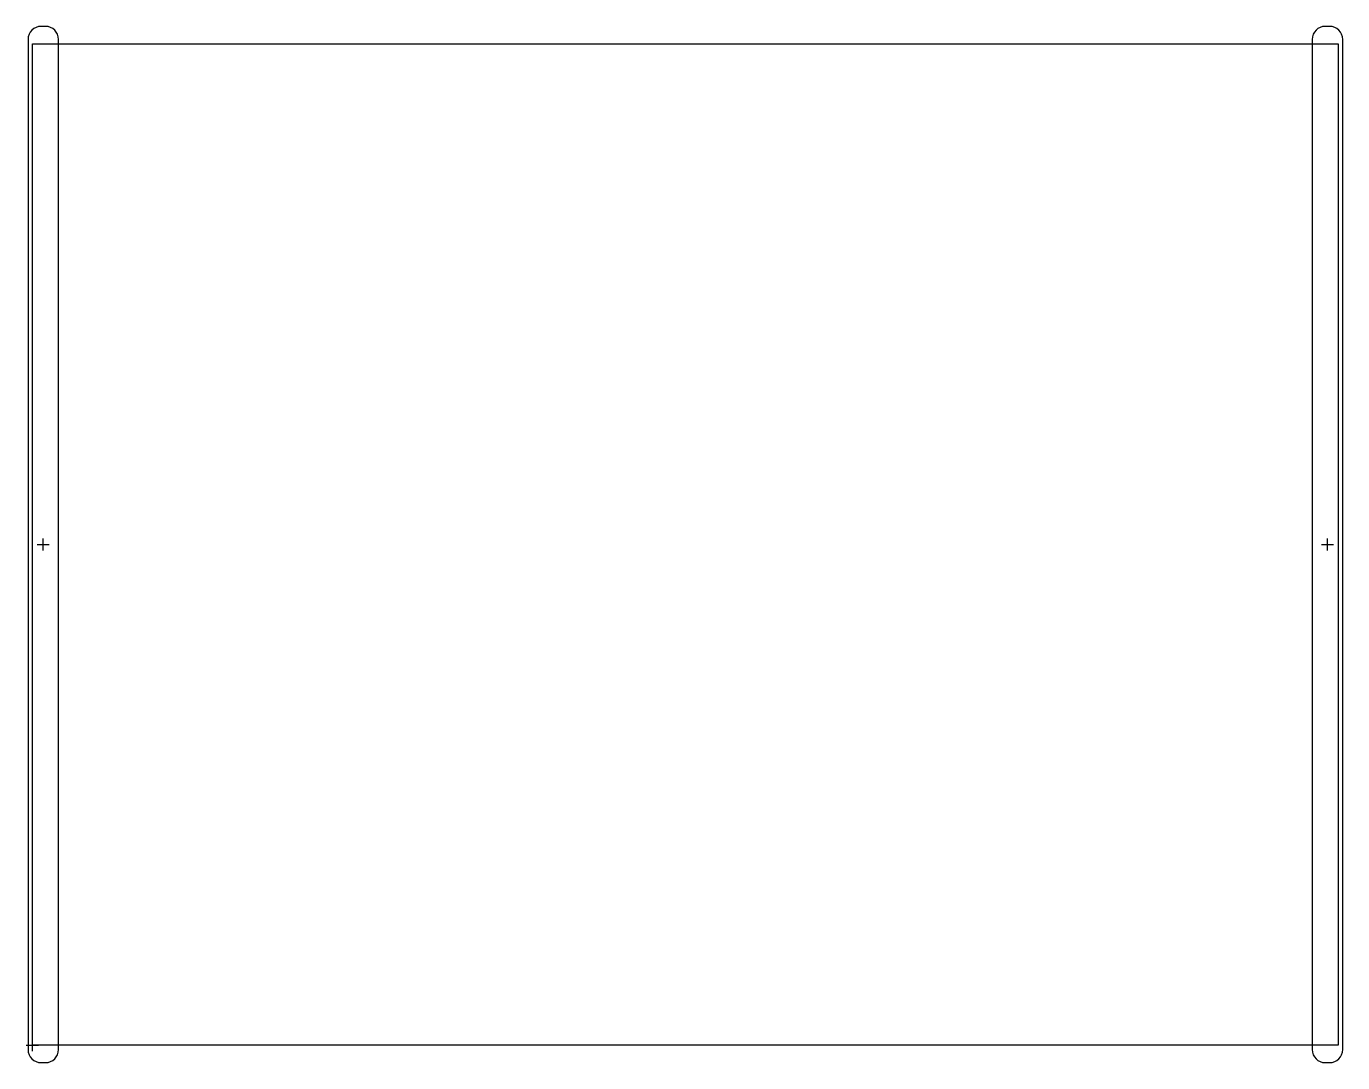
# Model space of a CAD drawing. Header units: millimetres. Extents: x -1 to 150, y -2 to 117.
import ezdxf

# ---------------------------------------------------------------- set-up
doc = ezdxf.new("R2010")
doc.units = ezdxf.units.MM
doc.layers.add('Bezugspunkte', color=1, linetype='CONTINUOUS')
doc.layers.add('Kontur', color=7, linetype='CONTINUOUS')

msp = doc.modelspace()

# ---------------------------------------------------------------- linework, layer by layer
at = {"layer": 'Bezugspunkte', "color": 1, "linetype": 'CONTINUOUS'}
for p, q in [((0.554, 57.5), (1.946, 57.5)), ((1.25, 56.804), (1.25, 58.196)), ((148.054, 57.5), (149.446, 57.5)), ((148.75, 56.804), (148.75, 58.196)), ((-0.696, 0), (0.696, 0)), ((0, -0.696), (0, 0.696))]:
    msp.add_line(p, q, dxfattribs=at)
at = {"layer": 'Kontur', "color": 7, "linetype": 'CONTINUOUS'}
for p, q in [((1.5, 117), (1, 117)), ((149, 117), (148.5, 117)), ((-0.5, 115.5), (-0.5, -0.5)), ((0, 0), (0, 115)), ((0, 115), (150, 115)), ((3, -0.5), (3, 115.5)), ((147, 115.5), (147, -0.5)), ((150, 115), (150, 0)), ((150.5, -0.5), (150.5, 115.5)), ((150, 0), (0, 0)), ((1, -2), (1.5, -2)), ((148.5, -2), (149, -2))]:
    msp.add_line(p, q, dxfattribs=at)
for centre, start, end in [((1, 115.5), 90, 180), ((1.5, 115.5), 0, 90), ((148.5, 115.5), 90, 180), ((149, 115.5), 0, 90), ((1, -0.5), 180, 270), ((1.5, -0.5), 270, 360), ((148.5, -0.5), 180, 270), ((149, -0.5), 270, 360)]:
    msp.add_arc(centre, 1.5, start, end, dxfattribs=at)

doc.saveas('drawing.dxf')
